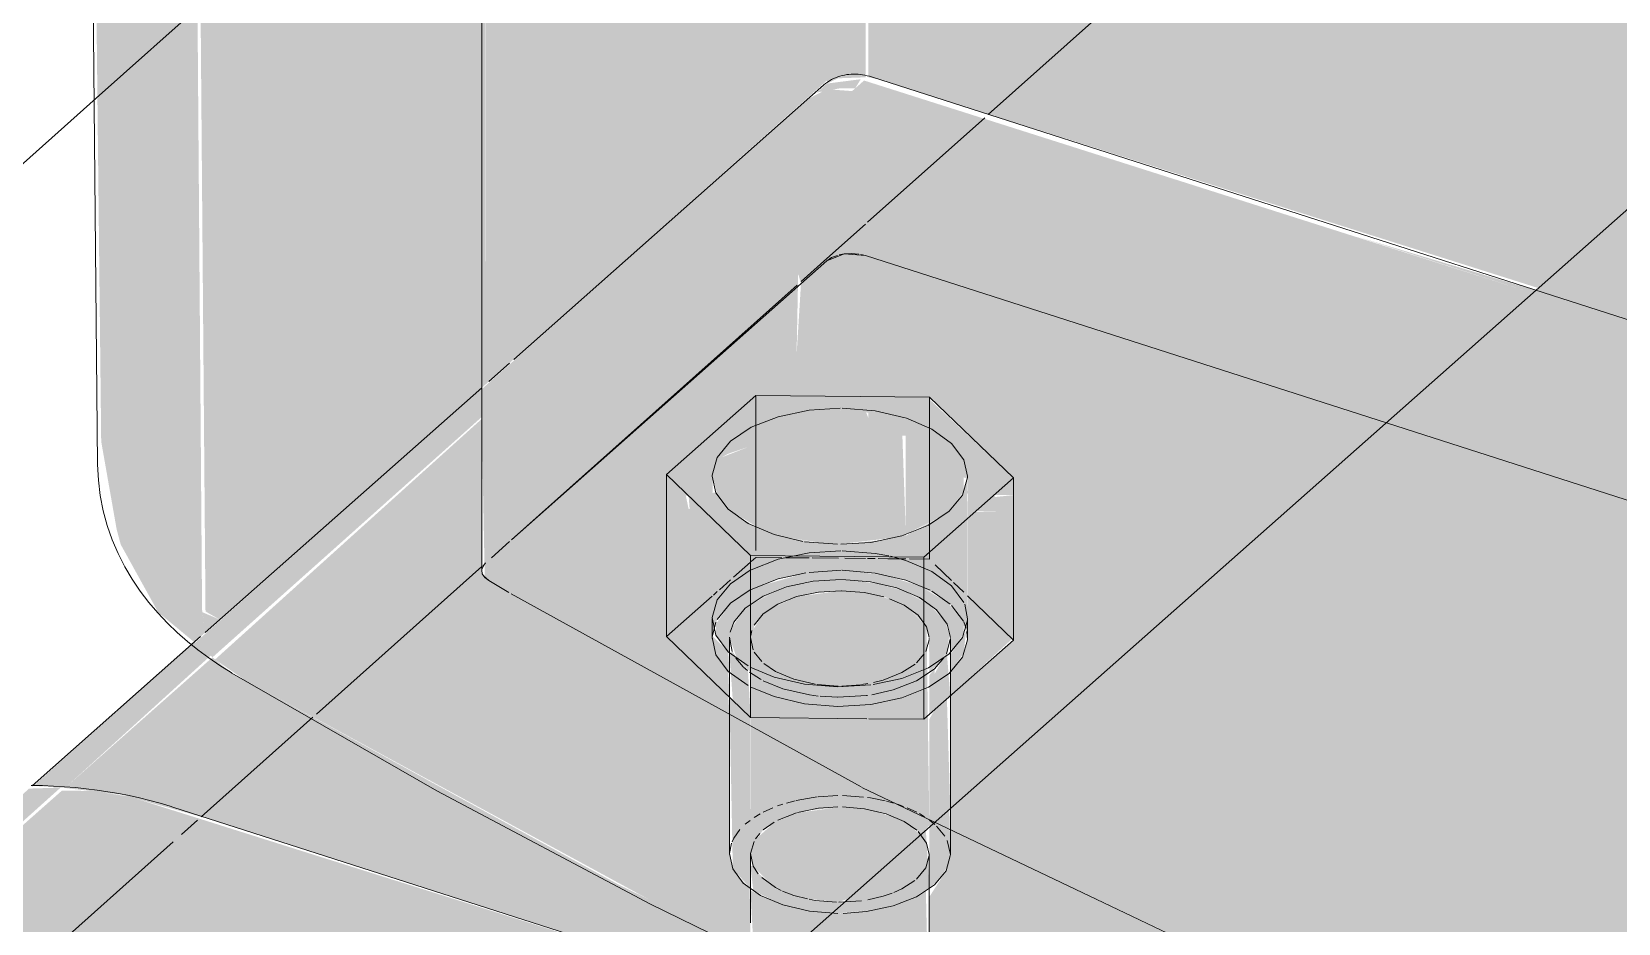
# Model space of a CAD drawing. Header units: metres. Extents: x 1.1 to 88.1, y -3.7 to 23.8.
# Drawn here: x 85.2936 to 85.4179, y 12.1841 to 12.2539 of the extents above; entities that cross this region are included whole.
import ezdxf

# ---------------------------------------------------------------- set-up
doc = ezdxf.new("R2010")
doc.units = ezdxf.units.M
doc.layers.add('001_Dark_1 10', color=7, linetype='Continuous', lineweight=5)
doc.layers.add('P-SANR-FIXT', color=7, linetype='Continuous', lineweight=5)
doc.layers.add('1095_ARQ_BASE_dwg', color=7, linetype='Continuous', lineweight=5, true_color=0x767676)
doc.layers.add('A-FLOR', color=7, linetype='Continuous', lineweight=9, true_color=0x007f00)

# ---------------------------------------------------------------- blocks, each defined once
blk = doc.blocks.new('1095_ARQ_BASE_dwg-4006143-3D_DT_02')
at = {"layer": '001_Dark_1 10', "color": 7, "true_color": 0xf0eeec}
blk.add_line((-1.51173, 12.27757), (-1.54552, 12.24743), dxfattribs=at)
at = {"layer": '001_Dark_1 10', "color": 254, "true_color": 0xdad8d7}
for p, q in [((-1.58519, 12.27566), (-1.6154, 12.24871)), ((-1.59843, 12.20025), (-1.60718, 12.19244))]:
    blk.add_line(p, q, dxfattribs=at)
at = {"layer": '001_Dark_1 10', "color": 253, "true_color": 0xaaaaaa}
blk.add_line((-1.6154, 12.24871), (-1.66233, 12.20686), dxfattribs=at)
at = {"layer": '001_Dark_1 10', "color": 7, "true_color": 0xf2f0ee}
for p, q in [((-1.54579, 12.24719), (-1.55497, 12.239)), ((-1.55515, 12.23884), (-1.55816, 12.23616)), ((-1.55816, 12.23616), (-1.56018, 12.23436)), ((-1.56049, 12.23408), (-1.58286, 12.21413)), ((-1.58301, 12.214), (-1.58444, 12.21272))]:
    blk.add_line(p, q, dxfattribs=at)
at = {"layer": '001_Dark_1 10', "color": 254, "true_color": 0xeae8e7}
for p, q in [((-1.58519, 12.21205), (-1.59815, 12.20049)), ((-1.60747, 12.19218), (-1.60872, 12.19107)), ((-1.60936, 12.1905), (-1.63143, 12.17081))]:
    blk.add_line(p, q, dxfattribs=at)
blk = doc.blocks.new('UT_Bacia com caixa acoplada - UT_Bacia com caixa acoplada-3248018-3D_DT_02')
at = {"layer": 'P-SANR-FIXT', "true_color": 0xf4f2f0, "transparency": 33554598}
for points in [[(-1.58489, 12.22631), (-1.55816, 12.2501), (-1.55816, 12.51099), (-1.58489, 12.48734), (-1.58489, 12.22995)], [(-1.55816, 12.24986), (-1.55729, 12.25027), (-1.55513, 12.25035), (-1.55513, 12.51139), (-1.55714, 12.51139), (-1.55816, 12.51099), (-1.55816, 12.25009)], [(-1.27244, 12.20111), (-1.27244, 12.42067), (-1.41755, 12.46724), (-1.42115, 12.46494), (-1.42506, 12.46343), (-1.43086, 12.46237), (-1.43498, 12.46212), (-1.44033, 12.46258), (-1.44501, 12.46368), (-1.44935, 12.46562), (-1.45255, 12.46821), (-1.45413, 12.47071), (-1.45461, 12.47298), (-1.45461, 12.47913), (-1.55513, 12.51139), (-1.55492, 12.25035), (-1.5542, 12.25022), (-1.50244, 12.23385), (-1.46838, 12.264), (-1.27265, 12.20118)], [(-1.6071, 12.20868), (-1.60912, 12.4745), (-1.61623, 12.48117), (-1.61758, 12.48734), (-1.61691, 12.39545), (-1.615, 12.22184), (-1.61379, 12.21496), (-1.60824, 12.20975)], [(-1.58519, 12.22604), (-1.58489, 12.22631), (-1.58517, 12.48663), (-1.58519, 12.48648), (-1.58519, 12.22972)], [(-1.6057, 12.20789), (-1.5852, 12.22603), (-1.5852, 12.46099), (-1.609, 12.47438), (-1.60683, 12.20853), (-1.60608, 12.2081)], [(-1.55896, 12.24916), (-1.55718, 12.24948), (-1.55595, 12.24948), (-1.55551, 12.2502), (-1.55816, 12.24986), (-1.55882, 12.24927)], [(-1.50289, 12.23346), (-1.50265, 12.23367), (-1.51678, 12.23792)], [(-1.56054, 12.22842), (-1.56041, 12.23496), (-1.56054, 12.23347)], [(-1.5852, 12.22603), (-1.58519, 12.22604), (-1.5852, 12.22972)], [(-1.6077, 12.20612), (-1.60686, 12.20687), (-1.6071, 12.20868), (-1.61379, 12.21496), (-1.61347, 12.21377), (-1.61054, 12.20847), (-1.60832, 12.20663)], [(-1.60686, 12.20687), (-1.6057, 12.20789), (-1.60707, 12.20847)], [(-1.61784, 12.19471), (-1.60643, 12.20507), (-1.6077, 12.20612), (-1.62029, 12.19488), (-1.61789, 12.19472)], [(-1.56461, 12.17884), (-1.56414, 12.17926), (-1.56414, 12.18212), (-1.57447, 12.18714), (-1.60489, 12.20379), (-1.60628, 12.20494), (-1.61784, 12.19471), (-1.6134, 12.19419), (-1.60608, 12.19215), (-1.56628, 12.17938)]]:
    blk.add_hatch(color=7, dxfattribs=at).paths.add_polyline_path(points)
h = blk.add_hatch(color=7, dxfattribs=at)
h.paths.add_polyline_path([(-1.5907, 12.15575), (-1.58998, 12.15639), (-1.59898, 12.16133), (-1.61581, 12.1669), (-1.63376, 12.1701), (-1.64507, 12.17062), (-1.64619, 12.16963), (-1.63324, 12.16898), (-1.61376, 12.16525), (-1.59772, 12.1596), (-1.59221, 12.15658)])
h.paths.add_polyline_path([(-1.5485, 12.1931), (-1.50289, 12.23346), (-1.55525, 12.2501), (-1.5852, 12.2236), (-1.58496, 12.21119), (-1.58301, 12.21004), (-1.56579, 12.2005), (-1.56589, 12.2019), (-1.57073, 12.20656), (-1.57073, 12.21925), (-1.56372, 12.22545), (-1.54994, 12.22514), (-1.54355, 12.21898), (-1.54355, 12.20629), (-1.5485, 12.20192), (-1.5485, 12.1948)])
h.paths.add_polyline_path([(-1.56054, 12.22842), (-1.56041, 12.23496), (-1.56019, 12.23419), (-1.56054, 12.22851)])
h = blk.add_hatch(color=7, dxfattribs=at)
h.paths.add_polyline_path([(-1.64619, 12.16963), (-1.64507, 12.17062), (-1.64769, 12.17074), (-1.64842, 12.16973), (-1.64669, 12.16965)])
h.paths.add_polyline_path([(-1.5852, 12.2236), (-1.55618, 12.24927), (-1.55816, 12.24942), (-1.55964, 12.24865), (-1.5852, 12.22593), (-1.5852, 12.22375)])
h = blk.add_hatch(color=7, dxfattribs=at)
h.paths.add_polyline_path([(-1.73449, 12.0915), (-1.64619, 12.16963), (-1.64881, 12.16975), (-1.73449, 12.09376), (-1.73449, 12.09242)])
h.paths.add_polyline_path([(-1.64507, 12.17062), (-1.61818, 12.19474), (-1.62065, 12.19466), (-1.6473, 12.17072), (-1.64557, 12.17064)])
h.paths.add_polyline_path([(-1.60628, 12.20494), (-1.5852, 12.22375), (-1.5852, 12.22603), (-1.60765, 12.20607), (-1.6063, 12.20496)])
h = blk.add_hatch(color=7, dxfattribs=at)
h.paths.add_polyline_path([(-1.5719, 12.17746), (-1.57086, 12.17664), (-1.57059, 12.17493), (-1.57039, 12.17373), (-1.5677, 12.17611), (-1.57147, 12.17732)])
h.paths.add_polyline_path([(-1.57709, 12.1678), (-1.57601, 12.16875), (-1.57573, 12.17238), (-1.57471, 12.17498), (-1.57287, 12.17703), (-1.5719, 12.17746), (-1.58218, 12.18076), (-1.58301, 12.18052), (-1.58431, 12.17933), (-1.58557, 12.17703), (-1.58629, 12.17432), (-1.58627, 12.17186), (-1.58557, 12.17052), (-1.57758, 12.16796)])
h.paths.add_polyline_path([(-1.56714, 12.21579), (-1.56711, 12.21907), (-1.56685, 12.21852), (-1.56675, 12.21998), (-1.56642, 12.22059), (-1.56589, 12.22088), (-1.56426, 12.22143), (-1.56408, 12.2223), (-1.56221, 12.2223), (-1.56198, 12.22295), (-1.56092, 12.22295), (-1.56101, 12.22378), (-1.55896, 12.22378), (-1.55896, 12.22429), (-1.55718, 12.22429), (-1.55696, 12.22424), (-1.55492, 12.2241), (-1.55492, 12.22368), (-1.55264, 12.22368), (-1.55278, 12.2223), (-1.55225, 12.2223), (-1.55198, 12.2223), (-1.55013, 12.2223), (-1.54994, 12.22169), (-1.54858, 12.22169), (-1.54839, 12.2204), (-1.54744, 12.2204), (-1.54744, 12.21902), (-1.54714, 12.21895), (-1.54714, 12.21581), (-1.54651, 12.21637), (-1.54446, 12.21637), (-1.54507, 12.21764), (-1.54355, 12.21764), (-1.54359, 12.21902), (-1.55032, 12.22532), (-1.56372, 12.22545), (-1.57073, 12.21921), (-1.57073, 12.21783), (-1.56899, 12.21758), (-1.56891, 12.21654), (-1.56791, 12.21654)])
h = blk.add_hatch(color=7, dxfattribs=at)
h.paths.add_polyline_path([(-1.71301, 12.06487), (-1.65149, 12.11908), (-1.64789, 12.12158), (-1.64186, 12.12424), (-1.63486, 12.12613), (-1.62504, 12.12716), (-1.62296, 12.12721), (-1.5907, 12.15575), (-1.59898, 12.16029), (-1.61606, 12.16591), (-1.63365, 12.16905), (-1.6465, 12.16936), (-1.73449, 12.0915), (-1.73449, 12.07176), (-1.71804, 12.06649)])
h.paths.add_polyline_path([(-1.58998, 12.15639), (-1.57709, 12.1678), (-1.58557, 12.17052), (-1.58627, 12.17186), (-1.58639, 12.17305), (-1.58601, 12.17568), (-1.58499, 12.17827), (-1.58358, 12.18013), (-1.58218, 12.18076), (-1.5677, 12.17611), (-1.56461, 12.17884), (-1.61277, 12.19403), (-1.61558, 12.19447), (-1.61807, 12.19451), (-1.64507, 12.17062), (-1.63277, 12.16994), (-1.61448, 12.16653), (-1.59772, 12.16064), (-1.59187, 12.15743)])
h.paths.add_polyline_path([(-1.56414, 12.18212), (-1.56421, 12.18691), (-1.56502, 12.18769), (-1.56558, 12.1886), (-1.56579, 12.18958), (-1.56579, 12.2005), (-1.58515, 12.21147), (-1.5852, 12.21177), (-1.5852, 12.2236), (-1.60608, 12.20477), (-1.6038, 12.20319), (-1.57204, 12.18595), (-1.56537, 12.18271)])
h = blk.add_hatch(color=7, dxfattribs=at)
h.paths.add_polyline_path([(-1.57601, 12.16875), (-1.57059, 12.17373), (-1.57087, 12.17668), (-1.5719, 12.17746), (-1.5733, 12.17683), (-1.57471, 12.17498), (-1.57601, 12.17102), (-1.57601, 12.16908)])
h.paths.add_polyline_path([(-1.54718, 12.21776), (-1.54714, 12.21777), (-1.54715, 12.21894)])
at = {"layer": 'P-SANR-FIXT'}
for p, q in [((-1.61784, 12.48664), (-1.61528, 12.22004)), ((-1.60722, 12.20656), (-1.62041, 12.19489)), ((-1.35239, 12.11074), (-1.60938, 12.19322))]:
    blk.add_line(p, q, dxfattribs=at)
at = {"layer": 'P-SANR-FIXT', "color": 253, "true_color": 0x9e9d9c}
for p, q in [((-1.5852, 12.46099), (-1.5852, 12.21173)), ((-1.58519, 12.22605), (-1.60686, 12.20687)), ((-1.58519, 12.21162), (-1.5852, 12.21172)), ((-1.58306, 12.21001), (-1.58464, 12.21095)), ((-1.58306, 12.21001), (-1.58464, 12.21095)), ((-1.55548, 12.19479), (-1.58288, 12.2099)), ((-1.55548, 12.19479), (-1.58288, 12.2099))]:
    blk.add_line(p, q, dxfattribs=at)
at = {"layer": 'P-SANR-FIXT', "color": 254, "true_color": 0xe9e7e5}
for p, q in [((-1.30083, 12.16891), (-1.55466, 12.25038)), ((-1.5595, 12.24879), (-1.58269, 12.22826)), ((-1.55843, 12.24973), (-1.5595, 12.24879)), ((-1.55551, 12.23648), (-1.55513, 12.23639)), ((-1.58301, 12.22798), (-1.58464, 12.22654)), ((-1.58519, 12.21182), (-1.58501, 12.21219)), ((-1.58511, 12.21206), (-1.58489, 12.21234))]:
    blk.add_line(p, q, dxfattribs=at)
at = {"layer": 'P-SANR-FIXT', "color": 254, "true_color": 0xd5d4d2}
for p, q in [((-1.55513, 12.23639), (-1.30083, 12.15477)), ((-1.55513, 12.23639), (-1.30083, 12.15477)), ((-1.58286, 12.21413), (-1.55816, 12.23599)), ((-1.58286, 12.21413), (-1.55816, 12.23599)), ((-1.58444, 12.21273), (-1.58301, 12.214)), ((-1.58444, 12.21273), (-1.58301, 12.214)), ((-1.58464, 12.21095), (-1.58506, 12.21133))]:
    blk.add_line(p, q, dxfattribs=at)
at = {"layer": 'P-SANR-FIXT', "color": 254, "true_color": 0xe9e7e5}
for points in [[(-1.55466, 12.25038, 0), (-1.55483, 12.25043, 0), (-1.55501, 12.25047, 0), (-1.55518, 12.25051, 0), (-1.55536, 12.25054, 0), (-1.55553, 12.25057, 0), (-1.55571, 12.25059, 0), (-1.55589, 12.2506, 0), (-1.55607, 12.2506, 0), (-1.55625, 12.2506, 0), (-1.55643, 12.25058, 0), (-1.55661, 12.25056, 0), (-1.55679, 12.25053, 0), (-1.55696, 12.25049, 0), (-1.55714, 12.25044, 0), (-1.55731, 12.25039, 0), (-1.55748, 12.25032, 0), (-1.55765, 12.25025, 0), (-1.55781, 12.25017, 0), (-1.55797, 12.25007, 0), (-1.55812, 12.24997, 0), (-1.55827, 12.24986, 0), (-1.55841, 12.24975, 0), (-1.55843, 12.24973, 0)], [(-1.55816, 12.23599, 0), (-1.5578, 12.23623, 0), (-1.55734, 12.23641, 0)], [(-1.55721, 12.23644, 0), (-1.5568, 12.23652, 0), (-1.55623, 12.23655, 0), (-1.55566, 12.23651, 0)]]:
    blk.add_polyline3d(points, dxfattribs=at)
at = {"layer": 'P-SANR-FIXT', "color": 254, "true_color": 0xd5d4d2}
blk.add_polyline3d([(-1.55816, 12.23599, 0), (-1.5568, 12.23652, 0), (-1.55513, 12.23639, 0)], dxfattribs=at)
at = {"layer": 'P-SANR-FIXT'}
for points in [[(-1.61528, 12.22004, 0), (-1.61522, 12.21881, 0), (-1.61508, 12.2176, 0), (-1.61484, 12.21641, 0), (-1.61452, 12.21526, 0), (-1.61413, 12.21414, 0), (-1.61367, 12.21306, 0), (-1.61314, 12.21203, 0), (-1.61257, 12.21105, 0), (-1.61194, 12.21012, 0), (-1.61127, 12.20924, 0), (-1.61056, 12.20841, 0), (-1.60982, 12.20762, 0), (-1.60905, 12.20688, 0), (-1.60825, 12.20618, 0), (-1.60743, 12.20552, 0), (-1.60658, 12.20489, 0), (-1.60572, 12.2043, 0), (-1.60483, 12.20375, 0), (-1.60476, 12.20371, 0)], [(-1.60476, 12.20371, 0), (-1.5887, 12.19448, 0), (-1.57198, 12.18562, 0), (-1.55462, 12.17713, 0), (-1.54318, 12.17196, 0)], [(-1.62048, 12.19491, 0), (-1.61961, 12.1949, 0), (-1.61874, 12.19486, 0), (-1.61788, 12.19481, 0), (-1.61702, 12.19474, 0), (-1.61617, 12.19465, 0), (-1.61531, 12.19455, 0), (-1.61447, 12.19442, 0), (-1.61363, 12.19428, 0), (-1.61281, 12.19412, 0), (-1.61199, 12.19394, 0), (-1.61118, 12.19374, 0), (-1.61038, 12.19352, 0), (-1.60959, 12.19329, 0), (-1.60938, 12.19322, 0)]]:
    blk.add_polyline3d(points, dxfattribs=at)
at = {"layer": 'P-SANR-FIXT', "color": 253, "true_color": 0x9e9d9c}
for points in [[(-1.58464, 12.21095, 0), (-1.58496, 12.21119, 0), (-1.58515, 12.21147, 0), (-1.5852, 12.21177, 0)], [(-1.34135, 12.12606, 0), (-1.38066, 12.1338, 0), (-1.45568, 12.15395, 0), (-1.52419, 12.17986, 0), (-1.55542, 12.19476, 0)], [(-1.34135, 12.12606, 0), (-1.38066, 12.1338, 0), (-1.45568, 12.15395, 0), (-1.52419, 12.17986, 0), (-1.55542, 12.19476, 0)]]:
    blk.add_polyline3d(points, dxfattribs=at)
blk = doc.blocks.new('Celite_Flexivel_Metais - 300mm Aço Inox - 1_2_-3637235-3D_DT_02')
at = {"layer": 'P-SANR-FIXT', "true_color": 0xf4f4f4, "transparency": 33554598}
for points in [[(-1.55733, 12.21379), (-1.55317, 12.21427), (-1.55198, 12.21458), (-1.55225, 12.2223), (-1.55278, 12.2223), (-1.55264, 12.22368), (-1.55492, 12.22368), (-1.55513, 12.22424), (-1.557, 12.22424), (-1.55718, 12.22429), (-1.55896, 12.22429), (-1.55896, 12.22378), (-1.56101, 12.22378), (-1.56092, 12.22295), (-1.56211, 12.22295), (-1.56221, 12.2223), (-1.56415, 12.2223), (-1.56426, 12.22143), (-1.56642, 12.22059), (-1.56677, 12.21995), (-1.56685, 12.21852), (-1.56711, 12.21907), (-1.56675, 12.2177), (-1.56571, 12.2164), (-1.56335, 12.21499), (-1.56138, 12.21434), (-1.55855, 12.21389)], [(-1.55198, 12.21458), (-1.54916, 12.21598), (-1.54823, 12.21678), (-1.54744, 12.21798), (-1.54744, 12.21902), (-1.54744, 12.2204), (-1.54839, 12.2204), (-1.54858, 12.22169), (-1.54994, 12.22169), (-1.55013, 12.2223), (-1.55198, 12.2223), (-1.55198, 12.21528)], [(-1.54714, 12.20632), (-1.54718, 12.21887), (-1.54768, 12.21746), (-1.54916, 12.21598), (-1.55132, 12.21484), (-1.55198, 12.21445), (-1.55198, 12.21099), (-1.54957, 12.20986), (-1.54839, 12.209), (-1.54733, 12.2072), (-1.54718, 12.20648)], [(-1.56579, 12.20179), (-1.56589, 12.20384), (-1.5669, 12.20538), (-1.56714, 12.20667), (-1.56714, 12.21579), (-1.56791, 12.21654), (-1.56899, 12.21654), (-1.56926, 12.21783), (-1.57073, 12.21783), (-1.57073, 12.20656), (-1.56589, 12.2019)], [(-1.56714, 12.20652), (-1.56675, 12.2079), (-1.56532, 12.20943), (-1.56338, 12.21053), (-1.56198, 12.21109), (-1.55855, 12.21165), (-1.55497, 12.21159), (-1.55246, 12.2111), (-1.55198, 12.21099), (-1.55198, 12.21458), (-1.55387, 12.21412), (-1.55653, 12.21384), (-1.55908, 12.21393), (-1.56138, 12.21434), (-1.56372, 12.21515), (-1.56492, 12.21584), (-1.56609, 12.2168), (-1.56685, 12.21783), (-1.56714, 12.21783), (-1.56714, 12.20661)], [(-1.5485, 12.20192), (-1.54355, 12.20648), (-1.54355, 12.21764), (-1.54527, 12.21746), (-1.54446, 12.21637), (-1.54657, 12.21631), (-1.54714, 12.21581), (-1.54714, 12.20632), (-1.54753, 12.20495), (-1.5485, 12.20367), (-1.5485, 12.2031)], [(-1.56579, 12.2053), (-1.56555, 12.20733), (-1.56529, 12.2079), (-1.56389, 12.20924), (-1.56198, 12.2102), (-1.55972, 12.21079), (-1.55854, 12.21094), (-1.55497, 12.21087), (-1.55316, 12.21048), (-1.55152, 12.20988), (-1.54993, 12.20891), (-1.54926, 12.20823), (-1.5487, 12.20732), (-1.54839, 12.20543), (-1.54744, 12.20682), (-1.54744, 12.20771), (-1.54872, 12.20924), (-1.55091, 12.21053), (-1.55352, 12.21134), (-1.55618, 12.21169), (-1.55855, 12.21165), (-1.55979, 12.21154), (-1.56338, 12.21053), (-1.56455, 12.20995), (-1.56571, 12.20917), (-1.56685, 12.20756), (-1.56685, 12.20667), (-1.5658, 12.20531)], [(-1.55014, 12.20377), (-1.54936, 12.2045), (-1.54876, 12.20539), (-1.54857, 12.20667), (-1.54888, 12.20771), (-1.55007, 12.20901), (-1.55198, 12.21007), (-1.55396, 12.21067), (-1.55618, 12.21097), (-1.55883, 12.21092), (-1.56095, 12.21053), (-1.562, 12.21019), (-1.56415, 12.20907), (-1.56455, 12.2088), (-1.56555, 12.20733), (-1.56578, 12.20648), (-1.56523, 12.2049), (-1.56414, 12.20378), (-1.56387, 12.20745), (-1.56246, 12.2088), (-1.56133, 12.20937), (-1.55923, 12.20996), (-1.55698, 12.21015), (-1.55353, 12.20962), (-1.5516, 12.20865), (-1.5505, 12.20753), (-1.55021, 12.20667), (-1.55014, 12.20515), (-1.55014, 12.204)], [(-1.55082, 12.19104), (-1.55014, 12.19177), (-1.55035, 12.20732), (-1.55165, 12.20868), (-1.55328, 12.20951), (-1.55497, 12.20995), (-1.55704, 12.21015), (-1.56053, 12.20969), (-1.56246, 12.2088), (-1.56314, 12.20835), (-1.56314, 12.19142), (-1.5616, 12.19234), (-1.55953, 12.19297), (-1.55693, 12.19322), (-1.55353, 12.19269), (-1.55114, 12.19139), (-1.55102, 12.1913)], [(-1.56414, 12.18957), (-1.5637, 12.19074), (-1.56314, 12.19142), (-1.56314, 12.20834), (-1.56398, 12.20705), (-1.56414, 12.20548), (-1.56414, 12.1902)], [(-1.56579, 12.20377), (-1.56589, 12.20538), (-1.56711, 12.20661), (-1.56713, 12.20648), (-1.56685, 12.20514), (-1.56589, 12.20384)], [(-1.5485, 12.20377), (-1.54744, 12.20529), (-1.54727, 12.20692), (-1.54748, 12.20667), (-1.54753, 12.20648), (-1.5485, 12.20515), (-1.5485, 12.20379)], [(-1.54973, 12.20082), (-1.5485, 12.20192), (-1.54877, 12.20538), (-1.54904, 12.2049), (-1.54973, 12.20363), (-1.54973, 12.20259)], [(-1.54973, 12.19201), (-1.5485, 12.1931), (-1.54876, 12.20168), (-1.54973, 12.20082), (-1.54973, 12.19204)], [(-1.55727, 12.18577), (-1.55645, 12.18606), (-1.55082, 12.19104), (-1.55178, 12.19185), (-1.55296, 12.19245), (-1.55506, 12.19305), (-1.55701, 12.19323), (-1.56053, 12.19276), (-1.56225, 12.19202), (-1.5637, 12.19074), (-1.56394, 12.19029), (-1.56414, 12.18957), (-1.56387, 12.18851), (-1.5625, 12.18714), (-1.5616, 12.18666), (-1.55953, 12.18602), (-1.5573, 12.18577)], [(-1.55774, 12.18493), (-1.55688, 12.18579), (-1.55908, 12.18591), (-1.56218, 12.18691), (-1.5635, 12.188), (-1.56394, 12.1886), (-1.56414, 12.1886), (-1.56393, 12.1867), (-1.56217, 12.18579), (-1.56074, 12.18535), (-1.55855, 12.18499)], [(-1.56205, 12.18111), (-1.55774, 12.18493), (-1.56075, 12.18535), (-1.56246, 12.18591), (-1.56414, 12.18668), (-1.5639, 12.182), (-1.56212, 12.18114)]]:
    blk.add_hatch(color=7, dxfattribs=at).paths.add_polyline_path(points)
h = blk.add_hatch(color=7, dxfattribs=at)
h.paths.add_polyline_path([(-1.56414, 12.20022), (-1.56434, 12.20393), (-1.56523, 12.2049), (-1.56555, 12.2054), (-1.56579, 12.20521), (-1.56553, 12.20155), (-1.56415, 12.20022)])
h.paths.add_polyline_path([(-1.55014, 12.20046), (-1.54973, 12.20082), (-1.54973, 12.20404), (-1.55014, 12.20354), (-1.55014, 12.20176)])
h = blk.add_hatch(color=7, dxfattribs=at)
h.paths.add_polyline_path([(-1.56414, 12.18686), (-1.56415, 12.20022), (-1.56579, 12.20179), (-1.56553, 12.18839), (-1.56421, 12.18691)])
h.paths.add_polyline_path([(-1.55014, 12.19165), (-1.54973, 12.19204), (-1.54973, 12.20082), (-1.55014, 12.20009), (-1.55014, 12.19177)])
at = {"layer": 'P-SANR-FIXT', "color": 254, "true_color": 0xd5d4d2}
for p, q in [((-1.56372, 12.22545), (-1.57073, 12.21925)), ((-1.55013, 12.22532), (-1.56372, 12.22545)), ((-1.54355, 12.21898), (-1.55013, 12.22532)), ((-1.55696, 12.22444), (-1.55438, 12.22424)), ((-1.55438, 12.22424), (-1.55203, 12.2237)), ((-1.55198, 12.22368), (-1.54994, 12.22281)), ((-1.57073, 12.21925), (-1.56415, 12.21291)), ((-1.57073, 12.21925), (-1.57073, 12.2184)), ((-1.56714, 12.21912), (-1.56714, 12.21921)), ((-1.56685, 12.21783), (-1.56714, 12.21912)), ((-1.55057, 12.21278), (-1.54355, 12.21898)), ((-1.54355, 12.21898), (-1.54355, 12.21814)), ((-1.56004, 12.21402), (-1.5623, 12.21455)), ((-1.55733, 12.21379), (-1.55991, 12.21399)), ((-1.55473, 12.21394), (-1.55706, 12.21379)), ((-1.56415, 12.21291), (-1.55057, 12.21278)), ((-1.56415, 12.21207), (-1.56415, 12.21291)), ((-1.55057, 12.21278), (-1.55057, 12.21193)), ((-1.56579, 12.2005), (-1.56579, 12.1895)), ((-1.54849, 12.1895), (-1.54849, 12.19145)), ((-1.56414, 12.1895), (-1.56414, 12.18416)), ((-1.55014, 12.17539), (-1.55014, 12.1895)), ((-1.54973, 12.18712), (-1.55114, 12.18618)), ((-1.5573, 12.18489), (-1.55953, 12.18507)), ((-1.55506, 12.18503), (-1.55688, 12.18489))]:
    blk.add_line(p, q, dxfattribs=at)
at = {"layer": 'P-SANR-FIXT', "color": 254, "true_color": 0xe9e8e8}
for p, q in [((-1.56372, 12.22545), (-1.56372, 12.22461)), ((-1.55013, 12.22532), (-1.55013, 12.22447)), ((-1.54744, 12.2204), (-1.54714, 12.21911)), ((-1.56053, 12.19276), (-1.562, 12.19218)), ((-1.56053, 12.19276), (-1.562, 12.19218)), ((-1.56455, 12.19188), (-1.56418, 12.19217)), ((-1.56228, 12.19203), (-1.56314, 12.19142)), ((-1.56228, 12.19203), (-1.56314, 12.19142)), ((-1.55012, 12.19218), (-1.54971, 12.19185)), ((-1.54957, 12.19173), (-1.54893, 12.19094)), ((-1.56579, 12.18958), (-1.56563, 12.19039)), ((-1.56559, 12.19049), (-1.56545, 12.19077)), ((-1.56545, 12.19077), (-1.56497, 12.19146)), ((-1.56387, 12.19053), (-1.56414, 12.18957)), ((-1.56342, 12.19115), (-1.56374, 12.19074)), ((-1.56342, 12.19115), (-1.56374, 12.19074)), ((-1.55035, 12.1904), (-1.55102, 12.1913)), ((-1.55035, 12.1904), (-1.55102, 12.1913)), ((-1.54875, 12.19061), (-1.54849, 12.1895)), ((-1.55955, 12.186), (-1.55908, 12.18591)), ((-1.55908, 12.18591), (-1.55742, 12.18577)), ((-1.55723, 12.18577), (-1.55545, 12.18588)), ((-1.55723, 12.18577), (-1.55545, 12.18588))]:
    blk.add_line(p, q, dxfattribs=at)
at = {"layer": 'P-SANR-FIXT', "color": 7, "true_color": 0xf0efee}
for p, q in [((-1.56372, 12.22461), (-1.56372, 12.21515)), ((-1.55013, 12.22447), (-1.55013, 12.21533)), ((-1.55198, 12.21252), (-1.55318, 12.21285)), ((-1.57073, 12.20656), (-1.56714, 12.20973)), ((-1.54714, 12.20975), (-1.54355, 12.20629)), ((-1.56714, 12.20652), (-1.56685, 12.20514)), ((-1.56417, 12.20417), (-1.5623, 12.20339)), ((-1.5623, 12.20186), (-1.56417, 12.20263)), ((-1.56417, 12.20263), (-1.5623, 12.20186))]:
    blk.add_line(p, q, dxfattribs=at)
at = {"layer": 'P-SANR-FIXT', "color": 7, "true_color": 0xf0efef}
for p, q in [((-1.54714, 12.21911), (-1.54714, 12.21902)), ((-1.55884, 12.19402), (-1.5573, 12.19411)), ((-1.55694, 12.19411), (-1.55529, 12.194)), ((-1.56314, 12.19282), (-1.5624, 12.19316)), ((-1.56204, 12.1933), (-1.56162, 12.19344)), ((-1.56133, 12.19353), (-1.56064, 12.19371)), ((-1.5535, 12.19368), (-1.55294, 12.19353)), ((-1.56387, 12.19239), (-1.5634, 12.19268)), ((-1.55014, 12.1895), (-1.55035, 12.1904)), ((-1.55014, 12.1895), (-1.55035, 12.1904)), ((-1.54849, 12.1895), (-1.5485, 12.18941))]:
    blk.add_line(p, q, dxfattribs=at)
at = {"layer": 'P-SANR-FIXT', "color": 254, "true_color": 0xe9e7e5}
for p, q in [((-1.57073, 12.2184), (-1.57073, 12.20656)), ((-1.54355, 12.21814), (-1.54355, 12.20629)), ((-1.56415, 12.20022), (-1.56415, 12.21207)), ((-1.55057, 12.21193), (-1.55057, 12.20009)), ((-1.56714, 12.20795), (-1.56714, 12.20642)), ((-1.54714, 12.20642), (-1.54714, 12.20795)), ((-1.56415, 12.20022), (-1.57073, 12.20656)), ((-1.56579, 12.20642), (-1.56579, 12.2005)), ((-1.54849, 12.19145), (-1.54849, 12.20642)), ((-1.54355, 12.20629), (-1.55057, 12.20009)), ((-1.55503, 12.20013), (-1.56415, 12.20022)), ((-1.55057, 12.20009), (-1.55487, 12.20013))]:
    blk.add_line(p, q, dxfattribs=at)
at = {"layer": 'P-SANR-FIXT', "color": 7, "true_color": 0xf2f2f1}
for p, q in [((-1.56372, 12.21515), (-1.56372, 12.2133)), ((-1.55013, 12.21533), (-1.55013, 12.21263)), ((-1.56408, 12.21244), (-1.56372, 12.21276)), ((-1.56369, 12.21276), (-1.56168, 12.21274)), ((-1.55254, 12.21265), (-1.55198, 12.21264)), ((-1.5517, 12.21264), (-1.55013, 12.21263)), ((-1.56547, 12.21121), (-1.56415, 12.21238)), ((-1.55955, 12.21159), (-1.55705, 12.21175)), ((-1.55705, 12.21175), (-1.55955, 12.21159)), ((-1.54967, 12.21218), (-1.54839, 12.21095)), ((-1.56658, 12.21023), (-1.56571, 12.211)), ((-1.56571, 12.20917), (-1.56416, 12.21022)), ((-1.55701, 12.21015), (-1.55521, 12.21001)), ((-1.55198, 12.21099), (-1.55007, 12.21019)), ((-1.55007, 12.21019), (-1.55198, 12.21099)), ((-1.54994, 12.21012), (-1.5485, 12.2091)), ((-1.5485, 12.2091), (-1.54994, 12.21012)), ((-1.54824, 12.2108), (-1.54744, 12.21003)), ((-1.56705, 12.20981), (-1.56675, 12.21008)), ((-1.56675, 12.2079), (-1.56571, 12.20917)), ((-1.55521, 12.21001), (-1.55371, 12.20967)), ((-1.54839, 12.209), (-1.54747, 12.20778)), ((-1.54747, 12.20778), (-1.54839, 12.209)), ((-1.54714, 12.20796), (-1.54737, 12.20909)), ((-1.56714, 12.20652), (-1.56686, 12.20769)), ((-1.56686, 12.20769), (-1.56714, 12.20652)), ((-1.56387, 12.20745), (-1.56314, 12.20835)), ((-1.56579, 12.20651), (-1.56557, 12.20539)), ((-1.56394, 12.20552), (-1.56414, 12.20649)), ((-1.56413, 12.20664), (-1.56404, 12.20705)), ((-1.56327, 12.20462), (-1.56385, 12.20535)), ((-1.55053, 12.2052), (-1.55115, 12.2045)), ((-1.55014, 12.20632), (-1.55041, 12.20539)), ((-1.5488, 12.20521), (-1.5485, 12.20634)), ((-1.56529, 12.20488), (-1.56471, 12.20419)), ((-1.56468, 12.20417), (-1.56439, 12.20391)), ((-1.551, 12.20318), (-1.54973, 12.20404)), ((-1.54973, 12.20404), (-1.54899, 12.20489)), ((-1.55908, 12.20284), (-1.56075, 12.20323)), ((-1.55727, 12.20269), (-1.55893, 12.20282)), ((-1.55551, 12.20279), (-1.55699, 12.20269)), ((-1.55496, 12.20288), (-1.55545, 12.2028)), ((-1.5587, 12.20189), (-1.55733, 12.20182)), ((-1.55262, 12.19343), (-1.55216, 12.19327)), ((-1.55187, 12.19315), (-1.55112, 12.19281)), ((-1.55091, 12.1927), (-1.55051, 12.19245))]:
    blk.add_line(p, q, dxfattribs=at)
at = {"layer": 'P-SANR-FIXT', "color": 7, "true_color": 0xf3f3f2}
for p, q in [((-1.56141, 12.21274), (-1.55955, 12.21272)), ((-1.55932, 12.21272), (-1.55724, 12.2127)), ((-1.55676, 12.21269), (-1.55515, 12.21268)), ((-1.55497, 12.21267), (-1.55438, 12.21267)), ((-1.55415, 12.21267), (-1.55339, 12.21266)), ((-1.55336, 12.21266), (-1.55254, 12.21265)), ((-1.54744, 12.20771), (-1.54726, 12.20722)), ((-1.54726, 12.20722), (-1.54744, 12.20771)), ((-1.55035, 12.20732), (-1.55014, 12.20651)), ((-1.54719, 12.20696), (-1.54714, 12.20632)), ((-1.54714, 12.20632), (-1.54719, 12.20696)), ((-1.55114, 12.2031), (-1.551, 12.20318))]:
    blk.add_line(p, q, dxfattribs=at)
at = {"layer": 'P-SANR-FIXT', "color": 7, "true_color": 0xf3f3f3}
for p, q in [((-1.54714, 12.20786), (-1.54714, 12.20795)), ((-1.55014, 12.20642), (-1.55014, 12.20635)), ((-1.5485, 12.20634), (-1.54849, 12.20642)), ((-1.55014, 12.18943), (-1.55014, 12.1895)), ((-1.55014, 12.18943), (-1.55014, 12.1895))]:
    blk.add_line(p, q, dxfattribs=at)
at = {"layer": 'P-SANR-FIXT', "color": 254, "true_color": 0xd5d4d2}
for points in [[(-1.56714, 12.21921, 0), (-1.56675, 12.22059, 0), (-1.56571, 12.22186, 0), (-1.56408, 12.22295, 0), (-1.56198, 12.22378, 0)], [(-1.56198, 12.22378, 0), (-1.55955, 12.22429, 0), (-1.55713, 12.22444, 0)], [(-1.54994, 12.22281, 0), (-1.54839, 12.22169, 0), (-1.54744, 12.2204, 0)], [(-1.54714, 12.21902, 0), (-1.54753, 12.21764, 0), (-1.54858, 12.21637, 0)], [(-1.5623, 12.21455, 0), (-1.56434, 12.21542, 0), (-1.56589, 12.21654, 0), (-1.56685, 12.21783, 0)], [(-1.54858, 12.21637, 0), (-1.5502, 12.21528, 0), (-1.5523, 12.21445, 0), (-1.55473, 12.21394, 0)], [(-1.55953, 12.18507, 0), (-1.5616, 12.18555, 0), (-1.56337, 12.1863, 0), (-1.56471, 12.18727, 0), (-1.56553, 12.18839, 0), (-1.56579, 12.18958, 0)], [(-1.5485, 12.18941, 0), (-1.54883, 12.18822, 0), (-1.54973, 12.18712, 0)], [(-1.55114, 12.18618, 0), (-1.55296, 12.18547, 0), (-1.55506, 12.18503, 0)]]:
    blk.add_polyline3d(points, dxfattribs=at)
at = {"layer": 'P-SANR-FIXT', "color": 7, "true_color": 0xf0efee}
for points in [[(-1.55706, 12.21328, 0), (-1.55955, 12.21313, 0), (-1.56198, 12.21262, 0), (-1.56408, 12.21179, 0)], [(-1.55332, 12.21288, 0), (-1.55438, 12.21308, 0), (-1.55696, 12.21328, 0)], [(-1.56416, 12.21175, 0), (-1.56571, 12.2107, 0), (-1.56675, 12.20943, 0), (-1.56714, 12.20805, 0), (-1.56685, 12.20667, 0), (-1.56589, 12.20538, 0), (-1.56434, 12.20426, 0)], [(-1.54744, 12.20924, 0), (-1.54839, 12.21053, 0), (-1.54994, 12.21165, 0), (-1.55198, 12.21252, 0)], [(-1.55454, 12.20281, 0), (-1.5523, 12.20329, 0), (-1.5502, 12.20412, 0), (-1.54858, 12.20521, 0), (-1.54753, 12.20648, 0), (-1.54714, 12.20786, 0)], [(-1.56434, 12.20272, 0), (-1.56589, 12.20384, 0), (-1.56685, 12.20514, 0), (-1.56714, 12.20652, 0)], [(-1.56685, 12.20514, 0), (-1.56589, 12.20384, 0), (-1.56434, 12.20272, 0)], [(-1.54714, 12.20632, 0), (-1.54753, 12.20495, 0), (-1.54858, 12.20367, 0), (-1.5502, 12.20259, 0), (-1.5523, 12.20176, 0), (-1.55473, 12.20125, 0), (-1.55733, 12.20109, 0), (-1.55991, 12.2013, 0), (-1.5623, 12.20186, 0)], [(-1.5523, 12.20176, 0), (-1.5502, 12.20259, 0), (-1.54858, 12.20367, 0), (-1.54753, 12.20495, 0), (-1.54714, 12.20632, 0)], [(-1.5623, 12.20339, 0), (-1.55991, 12.20283, 0), (-1.55733, 12.20263, 0), (-1.55473, 12.20278, 0)], [(-1.5623, 12.20186, 0), (-1.55991, 12.2013, 0), (-1.55733, 12.20109, 0)], [(-1.55733, 12.20109, 0), (-1.55473, 12.20125, 0), (-1.5523, 12.20176, 0)]]:
    blk.add_polyline3d(points, dxfattribs=at)
at = {"layer": 'P-SANR-FIXT', "color": 7, "true_color": 0xf2f2f1}
for points in [[(-1.56408, 12.21026, 0), (-1.56198, 12.21109, 0), (-1.5598, 12.21156, 0)], [(-1.5598, 12.21156, 0), (-1.56198, 12.21109, 0), (-1.56408, 12.21026, 0)], [(-1.55696, 12.21175, 0), (-1.55438, 12.21154, 0), (-1.55198, 12.21099, 0)], [(-1.55198, 12.21099, 0), (-1.55438, 12.21154, 0), (-1.55696, 12.21175, 0)], [(-1.56416, 12.21022, 0), (-1.56571, 12.20917, 0), (-1.56675, 12.2079, 0)], [(-1.56133, 12.21046, 0), (-1.56314, 12.20974, 0), (-1.56455, 12.2088, 0)], [(-1.56314, 12.20835, 0), (-1.562, 12.20911, 0), (-1.56053, 12.20969, 0), (-1.55883, 12.21004, 0), (-1.55704, 12.21015, 0)], [(-1.55705, 12.21103, 0), (-1.55923, 12.2109, 0), (-1.56133, 12.21046, 0)], [(-1.54849, 12.20649, 0), (-1.54875, 12.20753, 0), (-1.54957, 12.20865, 0), (-1.55091, 12.20962, 0), (-1.55268, 12.21037, 0), (-1.55475, 12.21085, 0), (-1.55698, 12.21103, 0)], [(-1.55326, 12.20953, 0), (-1.5521, 12.20901, 0), (-1.55102, 12.20823, 0), (-1.55035, 12.20732, 0)], [(-1.56455, 12.2088, 0), (-1.56545, 12.2077, 0), (-1.56574, 12.20692, 0)], [(-1.56075, 12.20323, 0), (-1.56218, 12.20383, 0), (-1.56309, 12.20446, 0)], [(-1.55126, 12.2044, 0), (-1.55228, 12.20374, 0), (-1.55375, 12.20316, 0), (-1.5545, 12.20297, 0)], [(-1.56421, 12.20377, 0), (-1.56337, 12.20322, 0), (-1.5633, 12.20319, 0)], [(-1.56315, 12.20311, 0), (-1.5616, 12.20247, 0), (-1.55953, 12.20199, 0), (-1.55885, 12.20191, 0)], [(-1.55463, 12.20201, 0), (-1.55296, 12.20239, 0), (-1.55114, 12.2031, 0)], [(-1.5573, 12.20181, 0), (-1.55506, 12.20195, 0), (-1.55497, 12.20196, 0)]]:
    blk.add_polyline3d(points, dxfattribs=at)
at = {"layer": 'P-SANR-FIXT', "color": 7, "true_color": 0xf0efef}
for points in [[(-1.56056, 12.19373, 0), (-1.55923, 12.19397, 0), (-1.55892, 12.19401, 0)], [(-1.55497, 12.19396, 0), (-1.55475, 12.19393, 0), (-1.55359, 12.1937, 0)]]:
    blk.add_polyline3d(points, dxfattribs=at)
at = {"layer": 'P-SANR-FIXT', "color": 254, "true_color": 0xe9e8e8}
for points in [[(-1.5573, 12.19323, 0), (-1.55883, 12.19312, 0), (-1.56046, 12.19278, 0)], [(-1.5573, 12.19323, 0), (-1.55883, 12.19312, 0), (-1.56046, 12.19278, 0)], [(-1.55112, 12.1914, 0), (-1.5521, 12.19209, 0), (-1.55353, 12.19269, 0), (-1.55521, 12.19308, 0), (-1.55693, 12.19323, 0)], [(-1.55112, 12.1914, 0), (-1.5521, 12.19209, 0), (-1.55353, 12.19269, 0), (-1.55521, 12.19308, 0), (-1.55693, 12.19323, 0)], [(-1.56387, 12.19053, 0), (-1.56414, 12.18957, 0), (-1.56394, 12.1886, 0), (-1.56354, 12.18799, 0)], [(-1.56414, 12.18957, 0), (-1.56394, 12.1886, 0), (-1.56354, 12.18799, 0)], [(-1.55114, 12.18758, 0), (-1.55041, 12.18847, 0), (-1.55014, 12.18943, 0)], [(-1.55114, 12.18758, 0), (-1.55041, 12.18847, 0), (-1.55014, 12.18943, 0)], [(-1.56327, 12.18769, 0), (-1.56218, 12.18691, 0), (-1.56175, 12.18669, 0)], [(-1.56327, 12.18769, 0), (-1.56218, 12.18691, 0), (-1.56175, 12.18669, 0)], [(-1.56164, 12.18664, 0), (-1.56075, 12.1863, 0), (-1.55967, 12.18602, 0)], [(-1.56164, 12.18664, 0), (-1.56075, 12.1863, 0), (-1.55967, 12.18602, 0)], [(-1.55292, 12.18652, 0), (-1.55228, 12.18681, 0), (-1.55127, 12.18747, 0)], [(-1.55292, 12.18652, 0), (-1.55228, 12.18681, 0), (-1.55127, 12.18747, 0)], [(-1.55955, 12.186, 0), (-1.55908, 12.18591, 0), (-1.55742, 12.18577, 0)], [(-1.55496, 12.18595, 0), (-1.55375, 12.18623, 0), (-1.55305, 12.18647, 0)], [(-1.55496, 12.18595, 0), (-1.55375, 12.18623, 0), (-1.55305, 12.18647, 0)]]:
    blk.add_polyline3d(points, dxfattribs=at)

msp = doc.modelspace()

# ---------------------------------------------------------------- hatches: boundary and pattern name
at = {"layer": 'A-FLOR', "true_color": 0xd4d4d4, "transparency": 33554509}
h = msp.add_hatch(color=254, dxfattribs=at)
h.paths.add_polyline_path([(85.61377, 12.11983), (85.61528, 12.12017), (85.61685, 12.12148), (85.64267, 12.14463), (85.64254, 12.20081), (85.44567, 12.264), (85.36555, 12.1931), (85.36555, 12.19145), (85.39103, 12.17938), (85.42737, 12.16476), (85.42865, 12.16432), (85.44567, 12.17938), (85.57416, 12.13814), (85.57416, 12.12582), (85.61321, 12.11986)])
h.paths.add_polyline_path([(85.384, 12.12481), (85.38483, 12.12555), (85.37605, 12.12883), (85.3639, 12.13411), (85.3639, 12.13307), (85.37921, 12.12652)])
h.paths.add_polyline_path([(85.36176, 12.134), (85.36156, 12.13512), (85.35677, 12.13749), (85.35186, 12.13984), (85.35186, 12.13903), (85.36135, 12.13417)])
h.paths.add_polyline_path([(85.3499, 12.14006), (85.3499, 12.1411), (85.34128, 12.14586), (85.32735, 12.15459), (85.32389, 12.15624), (85.32334, 12.15575), (85.33103, 12.15132), (85.34494, 12.14266)])
h.paths.add_polyline_path([(85.41663, 12.15368), (85.41961, 12.15632), (85.37309, 12.17096), (85.37747, 12.16914), (85.40258, 12.15884), (85.41514, 12.15423)])
h = msp.add_hatch(color=254, dxfattribs=at)
h.paths.add_polyline_path([(85.31488, 12.06365), (85.33569, 12.08233), (85.33546, 12.0826), (85.33527, 12.08551), (85.33478, 12.08621), (85.32284, 12.07526), (85.3235, 12.07377), (85.32269, 12.07389), (85.32089, 12.07355), (85.32015, 12.07323), (85.31691, 12.06972), (85.31578, 12.06635), (85.31489, 12.06419)])
h.paths.add_polyline_path([(85.3639, 12.16072), (85.40852, 12.14651), (85.41514, 12.15243), (85.36407, 12.16857), (85.36398, 12.16671), (85.3639, 12.16497), (85.3639, 12.16074)])
h.paths.add_polyline_path([(85.33876, 12.16722), (85.3379, 12.16864), (85.33701, 12.16778), (85.33831, 12.16736)])
h.paths.add_polyline_path([(85.34904, 12.16392), (85.34831, 12.16534), (85.34859, 12.16908), (85.3499, 12.17307), (85.34962, 12.17506), (85.34622, 12.176), (85.34336, 12.17309), (85.34214, 12.16949), (85.34001, 12.16714), (85.339, 12.16714), (85.34859, 12.16406)])
h.paths.add_polyline_path([(85.3499, 12.16364), (85.3499, 12.16387), (85.34928, 12.16384)])
h.paths.add_polyline_path([(85.3499, 12.10964), (85.35329, 12.10871), (85.35677, 12.1071), (85.36076, 12.10425), (85.3639, 12.10713), (85.36363, 12.1608), (85.36162, 12.16138), (85.36057, 12.16054), (85.35955, 12.16053), (85.3536, 12.16245), (85.3499, 12.16361), (85.3499, 12.11005)])
h.paths.add_polyline_path([(85.33481, 12.08624), (85.33546, 12.08682), (85.33546, 12.09162), (85.33912, 12.09496), (85.33956, 12.09666), (85.34086, 12.09877), (85.34462, 12.10219), (85.3475, 12.10322), (85.3499, 12.10339), (85.34961, 12.1097), (85.3468, 12.10997), (85.34363, 12.10969), (85.33952, 12.10765), (85.33478, 12.10322), (85.33294, 12.09877), (85.33258, 12.09471), (85.33351, 12.08972), (85.33478, 12.0863)])
h.paths.add_polyline_path([(85.36176, 12.134), (85.35652, 12.13658), (85.35186, 12.13903), (85.35186, 12.14156), (85.36176, 12.13619), (85.36176, 12.13503)])
h.paths.add_polyline_path([(85.3639, 12.16956), (85.36363, 12.17428), (85.3499, 12.17857), (85.35018, 12.17488), (85.36328, 12.17064), (85.36376, 12.17)])
h.paths.add_polyline_path([(85.3639, 12.17538), (85.36363, 12.18667), (85.36176, 12.18573), (85.36029, 12.1853), (85.35716, 12.18492), (85.35623, 12.18486), (85.35199, 12.18111), (85.36366, 12.1755)])
h.paths.add_polyline_path([(85.36291, 12.17667), (85.36172, 12.18005), (85.3629, 12.17671)])
h.paths.add_polyline_path([(85.3639, 12.18685), (85.36468, 12.18757), (85.36528, 12.18847), (85.36555, 12.18941), (85.36547, 12.19303), (85.3639, 12.19165), (85.3639, 12.18712)])
h = msp.add_hatch(color=254, dxfattribs=at)
h.paths.add_polyline_path([(85.57416, 11.98961), (85.61155, 12.0227), (85.61224, 12.02386), (85.57416, 11.99017)])
h.paths.add_polyline_path([(85.61753, 12.02897), (85.62628, 12.03573), (85.62873, 12.03826), (85.61821, 12.02949)])
h.paths.add_polyline_path([(85.28559, 12.03773), (85.31488, 12.06365), (85.31489, 12.06419), (85.31702, 12.06984), (85.3209, 12.0739), (85.33478, 12.0863), (85.33298, 12.09162), (85.33256, 12.09606), (85.33306, 12.09969), (85.33478, 12.10322), (85.34008, 12.10814), (85.34447, 12.10976), (85.34837, 12.10994), (85.3499, 12.10964), (85.3499, 12.14006), (85.34069, 12.1452), (85.32502, 12.15483), (85.32334, 12.15575), (85.2157, 12.06017), (85.27974, 12.03961)])
h.paths.add_polyline_path([(85.57416, 12.07709), (85.57477, 12.07804), (85.57597, 12.08156), (85.5769, 12.08508), (85.57416, 12.09716), (85.57416, 12.07716)])
h.paths.add_polyline_path([(85.3639, 12.10703), (85.384, 12.12481), (85.37563, 12.12798), (85.3639, 12.13307), (85.3639, 12.10713)])
h.paths.add_polyline_path([(85.6141, 12.1077), (85.62187, 12.10834), (85.62883, 12.11021), (85.63327, 12.11195), (85.63943, 12.11589), (85.66746, 12.14097), (85.66976, 12.14417), (85.67056, 12.14586), (85.67003, 12.1479), (85.66864, 12.15031), (85.66587, 12.15201), (85.64267, 12.15916), (85.64246, 12.14417), (85.64109, 12.14293), (85.61484, 12.11999), (85.61321, 12.11986), (85.57416, 12.12576), (85.57416, 12.11329), (85.60722, 12.10802), (85.61321, 12.10774)])
h.paths.add_polyline_path([(85.38483, 12.12555), (85.40843, 12.14643), (85.3639, 12.16053), (85.36394, 12.13409), (85.38146, 12.12675), (85.38263, 12.12633)])
h.paths.add_polyline_path([(85.3499, 12.1411), (85.3499, 12.16364), (85.33682, 12.16769), (85.32406, 12.15639), (85.33103, 12.15236), (85.34545, 12.14343), (85.34953, 12.14129)])
h.paths.add_polyline_path([(85.4152, 12.15242), (85.41663, 12.15368), (85.39509, 12.16189), (85.36668, 12.17331), (85.3639, 12.17405), (85.36411, 12.16881), (85.41514, 12.15243)])
h.paths.add_polyline_path([(85.41961, 12.15632), (85.42865, 12.16432), (85.42319, 12.16622), (85.38526, 12.18205), (85.36555, 12.19145), (85.36528, 12.18847), (85.36521, 12.18822), (85.3639, 12.18618), (85.3639, 12.17538), (85.37309, 12.17125), (85.41514, 12.15775)])
h.paths.add_polyline_path([(85.3499, 12.17497), (85.3499, 12.17869), (85.34933, 12.17875), (85.34658, 12.17603), (85.34962, 12.17506)])
h = msp.add_hatch(color=254, dxfattribs=at)
h.paths.add_polyline_path([(85.33584, 12.0822), (85.34082, 12.08692), (85.33992, 12.08883), (85.33914, 12.09162), (85.33904, 12.0944), (85.33885, 12.09462), (85.33546, 12.09162), (85.33534, 12.08671), (85.33493, 12.08605), (85.33546, 12.08493), (85.33571, 12.08231)])
h.paths.add_polyline_path([(85.35651, 12.10048), (85.36072, 12.10422), (85.35565, 12.10765), (85.35144, 12.10935), (85.3499, 12.10964), (85.35011, 12.10326), (85.35329, 12.10236), (85.35565, 12.10111), (85.35649, 12.10049)])
h.paths.add_polyline_path([(85.3599, 12.1604), (85.36078, 12.16068), (85.36203, 12.16132), (85.3639, 12.16075), (85.36363, 12.17021), (85.3628, 12.17082), (85.35686, 12.17273), (85.3499, 12.17468), (85.34962, 12.17168), (85.34831, 12.16772), (85.34859, 12.16479), (85.34904, 12.16392), (85.35011, 12.16358), (85.35987, 12.16041)])
h.paths.add_polyline_path([(85.34001, 12.16714), (85.34127, 12.16833), (85.34272, 12.17073), (85.34332, 12.17344), (85.33803, 12.16864), (85.33876, 12.16722)])
h.paths.add_polyline_path([(85.35674, 12.18489), (85.3603, 12.1853), (85.36214, 12.18588), (85.3639, 12.18685), (85.36363, 12.1914), (85.35631, 12.18493)])

# ---------------------------------------------------------------- linework, layer by layer
at = {"layer": 'A-FLOR', "color": 9, "true_color": 0xaad4aa}
msp.add_line((85.44567, 12.264), (85.21542, 12.06026), dxfattribs=at)

# ---------------------------------------------------------------- block references
at = {"layer": '1095_ARQ_BASE_dwg', "color": 253, "true_color": 0xaaaaaa}
msp.add_blockref('1095_ARQ_BASE_dwg-4006143-3D_DT_02', (86.91404, 0), dxfattribs=at)
at = {"layer": 'P-SANR-FIXT', "color": 254, "true_color": 0xe9e8e8}
msp.add_blockref('UT_Bacia com caixa acoplada - UT_Bacia com caixa acoplada-3248018-3D_DT_02', (86.91404, 0), dxfattribs=at)
at = {"layer": 'P-SANR-FIXT', "color": 254, "true_color": 0xd5d4d2}
msp.add_blockref('Celite_Flexivel_Metais - 300mm Aço Inox - 1_2_-3637235-3D_DT_02', (86.91404, 0), dxfattribs=at)

doc.saveas('drawing.dxf')
